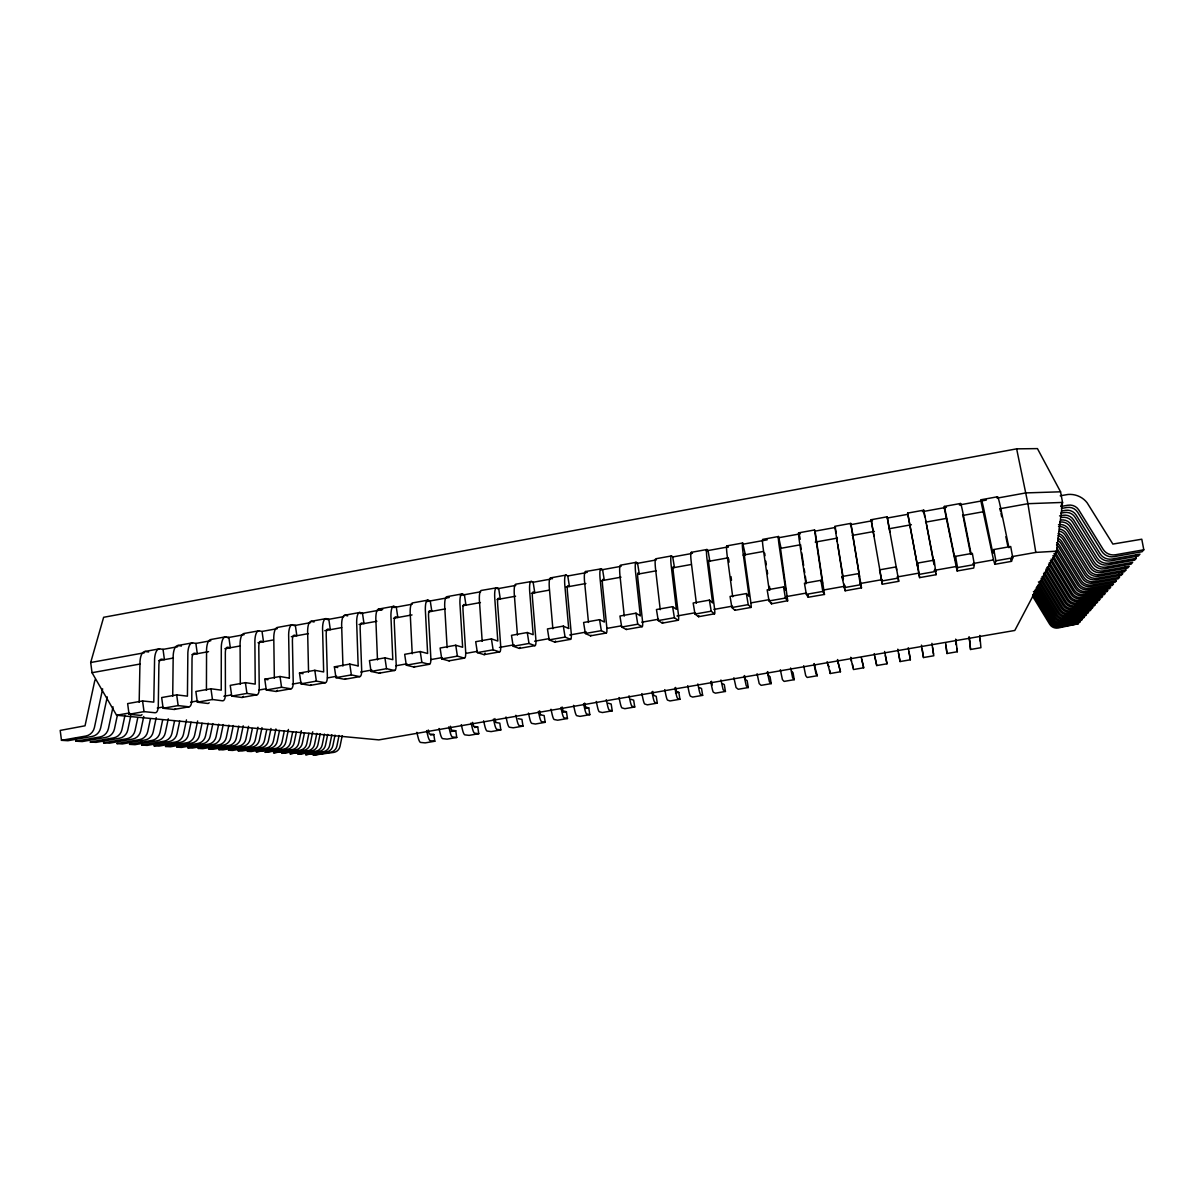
<?xml version="1.0" encoding="UTF-8"?>
<svg xmlns="http://www.w3.org/2000/svg" width="1204" height="1204" viewBox="0 0 1204 1204"><rect width="100%" height="100%" fill="white"/><g stroke="black" fill="none" stroke-linecap="round" stroke-linejoin="round"><path stroke-width="1.5" d="M206.426 690.313L206.561 649.468A20.634 7.179 79.5 0 1 211.046 639.474L225.66 636.826L228.88 637.443L230.31 647.737L227.812 647.225A10.114 3.446 79.5 0 0 225.329 653.004L225.419 693.986A11.513 4.003 79.8 0 1 222.574 700.818L212.446 699.509L197.336 702.188L195.861 691.472L210.971 688.778L221.235 690.148L221.295 646.804A20.649 7.028 79.5 0 1 225.66 636.826M568.694 628.398L564.766 584.708A21.16 3.461 79.8 0 1 566.091 575.061L567.776 575.979L569.447 586.483L568.137 585.731A10.369 1.701 79.8 0 0 567.385 591.33L571.178 632.687A11.799 1.972 79.9 0 1 570.35 639.309L565.067 637.067L549.174 639.881L547.444 628.939L563.337 626.11L568.649 628.488M172.714 696.303L173.195 655.488A20.588 7.51 79.4 0 1 177.981 645.479L192.505 642.846L195.876 643.433L197.29 653.697L194.687 653.215A10.099 3.612 79.5 0 0 192.023 659.009L191.767 699.96A11.483 4.199 79.8 0 1 188.742 706.793L178.147 705.589L163.112 708.253L161.667 697.552L176.687 694.889L187.433 696.153L187.854 652.839A20.603 7.375 79.5 0 1 192.505 642.846M139.167 702.278L139.995 661.493A20.528 7.856 79.4 0 1 145.067 651.454L159.53 648.821L163.037 649.392L164.421 659.626L161.712 659.16A10.068 3.778 79.4 0 0 158.883 664.984L158.296 705.89A11.453 4.38 79.8 0 1 155.075 712.753L144.013 711.624L129.054 714.273L127.639 703.603L142.584 700.954L153.781 702.128L154.594 658.859A20.558 7.706 79.4 0 1 159.53 648.821M932.588 647.496L933.491 654.028M934.123 563.547L934.184 560.146L917.463 563.111L917.644 566.482L907.65 513.1L923.784 510.165L934.108 563.517M934.184 560.146L936.095 574.699L919.615 577.619L907.62 513.085M640.302 615.665L635.531 571.915A21.266 2.709 79.8 0 1 636.194 562.328L620.707 565.143A21.251 2.875 79.8 0 0 619.894 574.744L624.259 616.102M919.615 577.619L917.463 563.111M923.739 510.165L923.754 511.429M814.551 529.971L822.513 583.308L820.902 580.298L804.438 583.218L806.349 594.34L808.17 597.259L824.469 594.445L815.093 531.13L814.551 529.971L798.673 532.845A21.506 0.918 79.9 0 0 799.531 542.267L805.927 583.789M925.65 521.151L925.68 522.16M960.341 504.792L960.506 503.483L944.297 506.432L944.222 507.712L957.12 570.982L973.69 568.047L974.382 564.586L972.35 553.358L955.524 556.338L955.148 559.815L944.372 506.432M945.877 645.209L946.976 653.516L957.33 651.74L955.886 639.52M358.16 665.797L356.655 622.333A20.859 5.644 79.6 0 1 359.845 612.475L362.479 613.227L363.999 623.597L361.968 622.995A10.219 2.769 79.6 0 0 360.147 628.699L361.667 669.83A11.619 3.221 79.9 0 1 359.62 676.588L351.357 674.917L335.946 677.641L334.381 666.835L349.777 664.096L358.085 665.902M808.275 597.244L808.17 595.212M946.976 653.516L945.697 643.162M957.15 570.907L957.556 567.566L955.524 556.338M1056.54 551.176L1062.545 502.429L1060.558 491.804L1037.442 448.61L1016.643 448.851L103.634 617.291L90.691 662.516L92.031 672.705L116.592 715.251L378.839 739.888L1014.806 630.46L1056.54 551.176L1035.801 552.41L1011.751 556.669M289.366 678.018L288.644 634.628A20.754 6.351 79.5 0 1 292.421 624.71L295.356 625.388L296.831 635.727L294.559 635.17A10.174 3.115 79.5 0 0 292.406 640.904L293.219 681.976A11.573 3.612 79.8 0 1 290.766 688.763L281.555 687.273L266.295 689.982L264.775 679.222L280.02 676.497L289.276 678.123M956.081 644.772L955.63 639.219M771.493 603.806L787.717 600.706L780.373 547.323L781.05 548.271L778.521 536.502L762.734 539.377A21.461 1.324 79.9 0 0 763.246 548.828L769.221 590.321M859.475 576.46L858.467 573.616L841.912 576.55L845.163 590.788L861.492 587.838L852.673 534.26M327.714 734.395L325.486 745.201A7.826 7.51 -77.3 0 1 319.226 751.401L297.855 754.291L315.899 751.191A7.871 7.54 -77.2 0 0 322.19 744.945L324.433 734.079M331.837 734.786L329.625 745.517A7.766 7.465 -77.3 0 1 323.409 751.687L305.575 754.757L326.66 751.898A7.736 7.42 -77.4 0 0 332.846 745.773L335.043 735.087M339.061 735.478L336.894 746.074A7.675 7.375 -77.4 0 1 330.754 752.169L313.115 755.194L333.914 752.38A7.63 7.329 -77.4 0 0 340.025 746.314L342.192 735.764M266.686 729.865L264.474 740.52A8.624 8.217 -76.7 0 1 257.596 747.353L237.925 750.754L242.019 750.995L261.584 747.609A8.563 8.172 -76.8 0 0 268.417 740.821L270.99 728.48M275.927 728.947L273.383 741.197A8.503 8.112 -76.8 0 1 266.596 747.94L247.166 751.296L251.154 751.537L270.479 748.196A8.458 8.067 -76.8 0 0 277.221 741.498L279.509 730.467M284.325 730.918L282.052 741.875A8.383 8.022 -76.9 0 1 275.355 748.512L256.166 751.838L279.147 748.768A8.338 7.976 -76.9 0 0 285.799 742.161L288.418 729.458M292.738 731.716L290.495 742.522A8.277 7.916 -77 0 1 283.888 749.084L264.94 752.349L287.575 749.324A8.232 7.871 -77 0 0 294.152 742.793L296.365 732.062M301.301 730.708L298.727 743.154A8.172 7.826 -77 0 1 292.196 749.625L273.489 752.861L295.793 749.866A8.127 7.781 -77.1 0 0 302.279 743.425L304.477 732.815M308.916 733.236L306.749 743.771A8.067 7.721 -77.1 0 1 300.308 750.167L281.811 753.343L303.799 750.393A8.022 7.691 -77.1 0 0 310.211 744.027L312.724 731.821M316.833 733.356L314.56 744.373A7.961 7.63 -77.2 0 1 308.194 750.679L289.938 753.824L311.61 750.905A7.916 7.6 -77.2 0 0 317.946 744.629L320.204 733.672M202.046 723.183L199.458 735.524A9.466 8.97 -76.3 0 1 191.933 743.018L170.441 746.766L165.43 746.465L187.071 742.702A9.527 9.03 -76.2 0 0 194.642 735.147L197.622 720.97M208.187 723.137L205.508 735.99A9.376 8.895 -76.3 0 1 198.043 743.425L176.702 747.142L181.563 747.428L202.769 743.741A9.316 8.849 -76.3 0 0 210.173 736.351L212.852 723.589M218.692 724.146L216.043 736.803A9.241 8.774 -76.4 0 1 208.683 744.132L187.643 747.789L192.369 748.06L213.274 744.433A9.18 8.729 -76.4 0 0 220.588 737.149L223.222 724.567M228.895 725.109L226.292 737.585A9.105 8.654 -76.5 0 1 219.038 744.809L198.284 748.406L197.817 745.065M233.29 725.53L230.701 737.917A9.06 8.609 -76.5 0 1 223.492 745.095L202.859 748.677L198.284 748.406M238.798 726.042L236.24 738.353A8.985 8.548 -76.5 0 1 229.076 745.472L208.608 749.023L213.063 749.279L233.41 745.758A8.925 8.503 -76.6 0 0 240.529 738.684L243.208 725.816M248.566 726.328L245.917 739.09A8.864 8.428 -76.6 0 1 238.859 746.119L218.646 749.61L222.981 749.866L243.073 746.39A8.804 8.383 -76.6 0 0 250.086 739.406L252.343 728.54M257.942 727.216L255.323 739.813A8.729 8.323 -76.7 0 1 248.355 746.736L228.414 750.197L232.628 750.438L252.449 747.007A8.684 8.277 -76.7 0 0 259.372 740.129L261.975 727.607M143.758 716.47L140.687 731.009A10.219 9.647 -75.9 0 1 132.575 739.106L109.459 743.169L103.619 742.823L103.198 739.677M150.395 718.938L147.746 731.55A10.129 9.557 -76 0 1 139.694 739.587L116.773 743.59L122.417 743.937L145.202 739.948A10.053 9.497 -76 0 0 153.194 731.972L156.204 717.659M162.63 720.082L160.012 732.499A9.978 9.421 -76 0 1 152.095 740.4L129.505 744.343L134.983 744.674L157.438 740.746A9.903 9.361 -76.1 0 0 165.294 732.905L168.259 718.818M174.61 720.609L171.916 733.402A9.813 9.286 -76.1 0 1 164.12 741.182L141.846 745.08L141.38 741.483M179.712 721.091L177.033 733.793A9.752 9.226 -76.1 0 1 169.282 741.529L147.159 745.396L141.846 745.08M186.469 719.887L183.459 734.289A9.662 9.15 -76.2 0 1 175.769 741.95L153.826 745.788L158.973 746.089L180.781 742.281A9.602 9.09 -76.2 0 0 188.411 734.681L191.045 722.159M102.641 688.823L94.439 727.457A10.821 10.159 -75.7 0 1 85.875 736.035L61.479 740.325L60.2 730.422L85.032 725.801L94.634 681.329A19.806 18.647 -74.1 0 1 95.327 679.462M107.246 696.89L100.654 727.938A10.746 10.099 -75.7 0 1 92.151 736.442L67.921 740.716L61.479 740.325M113.041 706.823L108.435 728.525A10.64 10.008 -75.8 0 1 100.007 736.968L75.987 741.182L75.566 737.932M117.495 714.634L114.455 728.992A10.565 9.933 -75.8 0 1 106.072 737.36L82.233 741.559L75.987 741.182M124.975 715.342L121.965 729.564A10.46 9.858 -75.8 0 1 113.673 737.871L90.029 742.01L96.064 742.371L119.542 738.248A10.384 9.782 -75.9 0 0 127.79 730.015L130.769 715.883M137.768 717.765L135.059 730.572A10.294 9.707 -75.9 0 1 126.902 738.729L103.619 742.823M997.108 498.125L997.454 496.785L981.17 499.735L980.899 501.06L993.526 559.875L994.82 564.315L995.859 560.793L993.797 549.536L1010.713 546.526L1012.775 557.798L1011.541 561.29L1010.683 559.363M969.656 641.115L970.544 649.483L980.929 647.692L979.8 635.411M992.864 553.118L993.797 549.536M970.544 649.483L969.265 637.217M979.68 640.724L980.071 638.767M845.163 590.788L845.057 589.328M1061.01 505.8L1062.545 502.429L1027.915 503.693L1000.163 508.705M824.469 594.445L822.829 591.435L820.902 580.298M1011.48 561.365L994.82 564.315M1081.734 616.313L1082.306 619.338L1081.433 620.331L1061.446 623.762A8.398 8.187 4.9 0 1 1052.747 619.864L1035.636 591.766A7.48 7.314 1.8 0 0 1034.733 590.592M1090.117 606.635L1090.719 609.826L1089.74 610.925L1068.655 614.567A8.849 8.624 4.2 0 1 1059.475 610.458L1041.4 580.87A7.901 7.706 1 0 0 1040.948 580.223M1118.862 574.188L1119.464 577.318L1118.11 578.838L1093.247 583.172A10.445 10.144 2.2 0 1 1082.411 578.371L1061.07 543.651A9.301 9.06 -1.3 0 0 1057.759 540.476M1121.993 570.591L1122.595 573.781L1121.21 575.346L1095.911 579.756A10.61 10.309 2 0 1 1084.894 574.895L1063.207 539.603A9.451 9.196 -1.5 0 0 1058.105 535.614M1125.213 566.873L1125.83 570.109L1124.401 571.734L1098.68 576.234A10.791 10.475 1.8 0 1 1087.483 571.283L1065.42 535.434A9.617 9.346 -1.7 0 0 1059.294 531.114M1135.583 554.954L1136.23 558.355L1134.635 560.161L1107.545 564.902A11.363 11.017 1.3 0 1 1095.76 559.709L1072.508 522.009A10.129 9.828 -2.4 0 0 1062.003 517.419M1060.212 495.792L1068.068 494.453A21.597 20.95 -2.9 0 1 1087.107 502.76L1112.872 544.073L1141.783 539.211L1143.8 549.792L1142.084 551.733L1114.001 556.669A11.784 11.423 0.9 0 1 1101.765 551.297L1077.67 512.272A10.49 10.189 -2.8 0 0 1066.774 507.501L1061.416 508.464M787.627 600.962L785.429 598.057L783.533 586.935L767.159 589.855L769.04 600.947L771.403 603.761A11.965 0.752 80 0 0 771.614 602.843M841.912 576.55L843.206 579.696L834.763 526.329L850.761 523.394L853.004 535.283L852.718 534.32M240.303 684.293L240.078 643.403A20.679 6.848 79.5 0 1 244.277 633.439L258.95 630.791L262.036 631.438L263.495 641.747L261.118 641.205A10.144 3.281 79.5 0 0 258.785 646.969L259.236 687.996A11.543 3.808 79.8 0 1 256.587 694.798L246.91 693.414L231.725 696.093L230.235 685.362L245.405 682.653L255.218 684.113L254.887 640.724A20.709 6.697 79.5 0 1 258.95 630.791M274.346 678.228L273.775 637.307A20.739 6.502 79.5 0 1 277.672 627.389L292.421 624.71M308.555 672.148L307.622 631.197A20.784 6.155 79.6 0 1 311.234 621.294L326.043 618.615L328.827 619.323L330.332 629.677L328.18 629.09A10.189 2.935 79.6 0 0 326.194 634.824L327.353 675.911A11.588 3.416 79.9 0 1 325.11 682.683L316.366 681.118L301.03 683.827L299.48 673.036L314.816 670.312L323.665 671.952L322.567 628.488A20.799 6.005 79.6 0 1 326.043 618.615M342.944 666.038L341.635 625.042A20.829 5.809 79.6 0 1 344.946 615.184L359.845 612.475M377.484 659.897L375.829 618.856A20.889 5.448 79.6 0 1 378.839 609.028L393.798 606.319L396.282 607.087L397.817 617.486L395.905 616.854A10.249 2.589 79.6 0 0 394.265 622.543L396.161 663.72A11.649 3.01 79.9 0 1 394.295 670.447L386.529 668.687L371.028 671.426L369.447 660.59L384.919 657.836L392.805 659.672L390.924 616.132A20.904 5.298 79.6 0 1 393.798 606.319M412.219 653.802L410.173 612.655A20.935 5.087 79.6 0 1 412.882 602.858L427.917 600.134L430.249 600.931L431.815 611.346L430.009 610.699A10.264 2.423 79.7 0 0 428.549 616.373L430.821 657.565A11.679 2.814 79.9 0 1 429.166 664.277L421.867 662.426L406.305 665.18L404.679 654.329L420.241 651.56L427.631 653.486L425.343 609.916A20.965 4.936 79.7 0 1 427.917 600.134M447.12 647.601L444.697 606.41A20.98 4.726 79.7 0 1 447.09 596.642L462.201 593.903L464.383 594.731L465.963 605.176L464.292 604.498A10.294 2.242 79.7 0 0 462.998 610.157L465.647 651.394A11.709 2.604 79.9 0 1 464.187 658.091L457.4 656.135L441.748 658.904L440.107 648.023L455.744 645.239L462.637 647.27L459.943 603.655A21.01 4.575 79.7 0 1 462.201 593.903M482.187 641.356L479.388 600.134A21.04 4.364 79.7 0 1 481.48 590.411L497.056 587.748L498.682 588.515L500.292 598.975L498.742 598.283A10.324 2.062 79.7 0 0 497.628 603.911L500.638 645.193A11.739 2.393 79.9 0 1 499.404 651.861L493.098 649.814L477.371 652.598L475.7 641.702L491.428 638.903L497.809 641.025L494.709 597.365A21.055 4.214 79.7 0 1 496.665 587.657M517.434 635.095L514.258 593.843A21.085 4.003 79.7 0 1 516.034 584.136L531.641 581.472L533.146 582.269L534.787 592.744L533.342 592.022A10.339 1.881 79.7 0 0 532.424 597.635L535.825 638.948A11.769 2.182 79.9 0 1 534.787 645.6L528.992 643.463L513.175 646.262L511.489 635.336L527.292 632.521L533.161 634.704L529.655 591.059A21.115 3.838 79.7 0 1 531.28 581.366M552.862 628.789L549.295 587.507A21.145 3.627 79.7 0 1 550.755 577.845L566.091 575.061M588.47 622.453L584.512 581.141A21.19 3.251 79.8 0 1 585.641 571.509L601.353 568.83L602.587 569.673L604.288 580.193L603.099 579.425A10.4 1.52 79.8 0 0 602.527 584.993L606.711 626.381A11.829 1.761 79.9 0 1 606.094 632.988L601.323 630.655L585.34 633.485L583.594 622.498L599.562 619.669L604.408 622.047L600.059 578.326A21.22 3.085 79.8 0 1 601.052 568.709M660.228 609.706L655.473 568.303A21.296 2.498 79.8 0 1 655.954 558.746L671.516 555.932L672.72 556.955L674.466 567.52L673.533 566.693A10.445 1.144 79.8 0 0 673.337 572.231L678.303 613.694A11.889 1.324 79.9 0 1 678.123 620.256L662.366 623.115M696.363 603.279L691.216 561.847A21.356 2.107 79.8 0 1 691.367 552.32L707.004 549.491L708.057 550.544L709.818 561.139L709.005 560.281A10.475 0.948 79.9 0 0 709.021 565.805L714.378 607.298A11.92 1.099 79.9 0 1 714.423 613.829L698.561 616.704L694.994 614.07L693.158 603.008L709.382 600.134L712.602 602.918L707.004 558.987A21.371 1.941 79.9 0 1 707.004 549.491M732.709 596.808L727.141 555.345A21.401 1.716 79.9 0 1 726.96 545.863L742.672 543.019L745.351 554.713L744.659 553.84A10.505 0.752 79.9 0 0 744.87 559.348L750.634 600.871A11.95 0.873 79.9 0 1 750.89 607.388L748.226 604.634L746.36 593.557L730.06 596.447L731.912 607.523L734.816 610.232A11.935 0.978 79.9 0 0 735.132 609.721M881.704 580.614L871.109 519.737L887.167 516.802L898.214 578.086L898.696 581.321L882.291 584.211L879.582 569.853L896.227 566.888L896.679 569.913M90.691 662.516L144.284 652.794M162.766 649.438L177.56 646.759M196.041 643.403L210.82 640.724M227.451 637.714L244.096 634.689M262.577 631.332L277.356 628.654M294.002 625.644L310.632 622.618M327.262 619.608L343.892 616.583M360.538 613.573L382.706 609.555M393.798 607.538L412.28 604.182M426.923 601.533L449.258 597.485M460.334 595.468L480.667 591.781M497.312 588.771L515.794 585.415M532.424 582.39L550.905 579.049M567.535 576.024L586.032 572.683M600.811 569.989L621.144 566.301M635.923 563.622L656.255 559.935M672.901 556.925L691.382 553.569M706.161 550.89L728.345 546.872M743.124 544.178L767.159 539.828M778.251 537.812L800.419 533.793M815.213 531.114L835.546 527.427M850.325 524.748L872.509 520.715M911.383 524.733L889.199 528.737L887.348 518.021L907.62 514.349M922.414 511.67L946.434 507.305M959.377 504.958L986.302 500.081M998.191 497.929L1025.913 492.903L1060.558 491.804M92.031 672.705L140.115 664.021M158.612 660.68L173.406 658.016M191.857 654.675L208.548 651.665M224.847 648.715L239.987 645.991M258.002 642.725L273.278 639.971M291.323 636.72L308.42 633.62M324.794 630.67L341.71 627.615M359.048 624.485L376.867 621.264M393.512 618.269L412.009 614.928M428.489 611.948L445.299 608.908M462.622 605.778L480.441 602.557M496.936 599.577L515.583 596.221M531.415 593.361L548.873 590.201M566.061 587.101L585.866 583.519M600.661 580.855L621.008 577.183M637.653 574.173L656.15 570.831M672.795 567.821L691.292 564.48M707.937 561.47L728.285 557.798M743.079 555.134L763.426 551.462M780.072 548.452L800.419 544.78M815.213 542.101L837.412 538.098M852.206 535.419L874.405 531.415M926.192 522.054L946.525 518.382M963.185 515.372L983.517 511.7M1060.664 506.523L1067.873 505.228A10.58 10.264 -2.9 0 1 1078.844 510.029L1103.15 549.355A11.889 11.513 0.8 0 0 1115.491 554.773L1143.8 549.792M1061.868 510.993L1065.405 510.346A10.384 10.083 -2.7 0 1 1076.18 515.071L1100.035 553.705A11.664 11.303 1 0 0 1112.15 559.032L1139.947 554.156L1138.292 556.022L1110.72 560.868A11.573 11.212 1.1 0 1 1098.71 555.571L1075.037 517.223A10.309 10.008 -2.6 0 0 1064.351 512.543L1060.844 513.175M1059.55 515.914L1063.027 515.297A10.204 9.903 -2.5 0 1 1073.607 519.932L1097.04 557.903A11.453 11.107 1.2 0 0 1108.929 563.141L1136.23 558.355M640.272 615.771L635.983 613.182L619.94 616.042L621.7 627.043L626.185 629.436A11.844 1.64 79.9 0 0 626.652 629.195M671.516 555.932A21.326 2.318 79.8 0 0 671.17 565.474L676.362 609.299L672.584 606.681L656.451 609.54L658.257 620.572L662.215 623.07A11.874 1.415 79.9 0 0 662.757 622.107M116.592 715.251L129.55 712.964M157.288 708.057L162.841 707.064M190.578 702.158L197.983 700.848M223.869 696.258L231.273 694.949M259.01 690.027L266.415 688.718M292.301 684.128L301.557 682.487M327.443 677.897L336.684 676.272M360.733 672.013L371.825 670.041M395.875 665.782L406.967 663.81M431.017 659.551L442.109 657.595M466.159 653.336L477.251 651.364M499.449 647.436L514.243 644.802M534.591 641.205L549.385 638.587M569.733 634.975L586.378 632.025M606.711 628.428L621.52 625.809M641.852 622.197L658.498 619.247M676.994 615.981L695.491 612.701M713.987 609.42L732.483 606.139M750.98 602.873L769.476 599.592M786.122 596.642L806.469 593.03M823.115 590.095L845.298 586.152M860.092 583.534L882.291 579.606M897.085 576.987L919.284 573.044M934.078 570.425L956.277 566.497M972.922 563.547L993.27 559.95M621.7 627.043L637.759 624.199L642.018 626.637A11.859 1.55 79.9 0 0 642.409 620.045L637.849 578.627A10.415 1.324 79.8 0 1 638.225 573.074L639.294 573.872L637.578 563.322L636.194 562.328M658.257 620.572L674.39 617.712L678.123 620.256M694.994 614.07L711.218 611.196L714.423 613.829M731.912 607.523L748.226 604.634M769.04 600.947L785.429 598.057M806.349 594.34L822.829 591.435M843.854 587.702L860.424 584.768L861.477 587.898M881.554 581.035L898.214 578.086M919.465 574.323L936.2 571.358M957.556 567.566L974.382 564.586M995.859 560.793L1012.775 557.798M174.339 709.412L189.163 706.793M242.004 697.447L256.979 694.798M276.077 691.427L291.127 688.763M310.331 685.362L325.456 682.698M344.75 679.282L359.951 676.588M379.335 673.156L394.611 670.462M414.101 667.016L429.452 664.292M449.032 660.83L464.458 658.106M484.143 654.63L499.645 651.891M519.436 648.384L535.012 645.63M554.893 642.108L570.561 639.339M590.547 635.817L606.274 633.033M626.366 629.481L642.183 626.682M734.937 610.277L750.995 607.433M1125.83 570.109L1099.929 574.639A10.881 10.55 1.8 0 1 1088.642 569.658L1066.413 533.553A9.692 9.421 -1.8 0 0 1059.294 529.038M1122.595 573.781L1097.115 578.221A10.701 10.384 2 0 1 1086.023 573.315L1064.17 537.782A9.527 9.271 -1.6 0 0 1058.105 533.522M1119.464 577.318L1094.406 581.683A10.52 10.219 2.1 0 1 1083.495 576.851L1062.003 541.89A9.376 9.12 -1.4 0 0 1057.834 538.263M1090.719 609.826L1069.498 613.498A8.91 8.684 4.1 0 1 1060.257 609.359L1042.062 579.591A7.946 7.751 0.9 0 0 1041.114 578.341M1082.306 619.338L1062.214 622.799A8.443 8.232 4.8 0 1 1053.455 618.871L1036.238 590.622A7.525 7.359 1.7 0 0 1035.335 589.433M430.611 735.042L433.816 734.5L434.825 741.243L425.193 742.883L420.632 742.447A7.39 1.851 80.5 0 1 418.119 737.525L416.855 732.318M450.913 731.55L455.744 730.723L456.767 737.48L447.105 739.136L442.726 738.654A7.39 1.776 80.5 0 1 440.288 733.718L439.024 728.495M474.511 727.502L477.732 726.945L478.771 733.703L469.078 735.373L464.894 734.861A7.405 1.701 80.4 0 1 462.517 729.895L461.267 724.673M563.141 712.286L566.407 711.714L567.475 718.517L557.663 720.203L554.261 719.54A7.45 1.355 80.3 0 1 552.169 714.499L550.981 709.231M585.475 708.449L588.756 707.877L589.825 714.679L579.982 716.38L576.776 715.688A7.465 1.279 80.3 0 1 574.759 710.616L573.586 705.333M675.504 692.977L678.83 692.405L679.944 699.253L669.981 700.954L667.588 700.126A7.51 0.933 80.2 0 1 665.857 694.979L664.743 689.636M495.928 722.535L499.795 723.152L500.834 729.925L491.127 731.596L487.123 731.054A7.42 1.61 80.4 0 1 484.836 726.072L483.602 720.82M518.247 718.698L521.934 719.36L522.987 726.132L513.235 727.803L509.427 727.231A7.435 1.52 80.4 0 1 507.2 722.219L505.981 716.967M540.641 714.86L544.133 715.537L545.201 722.325L535.419 724.01L531.807 723.393A7.45 1.445 80.4 0 1 529.655 718.367L528.451 713.099M608.261 703.226L611.165 704.024L612.249 710.842L602.376 712.542L599.366 711.805A7.48 1.189 80.3 0 1 597.425 706.733L596.266 701.435M630.956 699.328L633.65 700.171L634.749 706.989L624.846 708.689L622.032 707.922A7.495 1.099 80.3 0 1 620.165 702.82L619.022 697.507M653.667 695.4L656.21 696.288L657.309 703.121L647.376 704.837L644.772 704.024A7.51 1.023 80.3 0 1 642.981 698.907L641.837 693.579M699.434 687.559L701.526 688.507L702.654 695.355L692.661 697.071L690.464 696.198A7.525 0.843 80.2 0 1 688.808 691.036L687.71 685.693M722.415 683.616L724.296 684.594L725.44 691.457L715.417 693.173L713.43 692.27A7.54 0.752 80.2 0 1 711.85 687.078L710.751 681.72M745.472 679.658L747.142 680.666L748.301 687.544L738.233 689.26L736.065 687.559L733.883 677.747M768.573 675.655L770.063 676.738L771.222 683.616L761.124 685.347L759.197 683.601L757.075 673.743M791.66 671.155L793.06 672.78L794.234 679.673L784.105 681.404L782.419 679.613L780.342 669.74M815.078 667.693L817.305 675.73L807.147 677.461L805.702 675.625L803.685 665.722M827.118 661.688L830.263 673.503L840.452 671.757L838.42 663.675M861.733 659.115L863.674 667.784L853.455 669.529L850.611 657.64M874.194 653.591L876.723 665.541L886.987 663.795L885.346 655.608M897.808 649.182L900.065 661.553L910.359 659.792L910.089 658.046M922.129 649.031L923.483 657.534L933.807 655.774L931.881 643.312M145.067 651.454L148.634 651.996M177.981 645.479L181.413 646.051M129.054 714.273L140.311 715.372A11.438 4.47 79.8 0 0 141.982 714.634M434.825 741.243L430.34 740.776A7.39 1.821 80.5 0 1 427.871 735.855L426.592 730.632M163.112 708.253L173.903 709.427A11.468 4.274 79.8 0 0 175.513 708.704M433.816 734.5L429.301 733.958L428.278 730.015M456.767 737.48L452.463 736.983A7.405 1.746 80.5 0 1 450.07 732.032L448.806 726.81M311.234 621.294L314.078 622.001M197.336 702.188L207.675 703.452A11.498 4.079 79.8 0 0 209.195 702.745M451.485 730.181L455.744 730.723M478.771 733.703L474.662 733.176A7.42 1.655 80.4 0 1 472.329 728.209L471.08 722.972M231.725 696.093L241.598 697.447A11.528 3.898 79.8 0 0 243.358 696.303M344.946 615.184L347.655 615.906M473.669 726.373L477.732 726.945M500.834 729.925L496.936 729.368A7.42 1.58 80.4 0 1 494.663 724.372L493.444 719.134M266.295 689.982L275.701 691.427A11.558 3.702 79.8 0 0 277.356 690.283M378.839 609.028L381.382 609.796M522.987 726.132L519.27 725.545A7.435 1.49 80.4 0 1 517.073 720.534L515.854 715.266M264.775 679.222L267.89 679.733M301.03 683.827L309.97 685.362A11.588 3.507 79.9 0 0 311.264 684.685M545.201 722.325L541.68 721.693A7.45 1.4 80.4 0 1 539.558 716.666L538.354 711.398M299.48 673.036L303.032 673.713M335.946 677.641L344.404 679.267A11.604 3.296 79.9 0 0 345.638 678.604M567.475 718.517L564.164 717.84A7.465 1.324 80.3 0 1 562.102 712.798L560.913 707.516M334.381 666.835L337.737 667.543M371.028 671.426L379.019 673.156A11.634 3.1 79.9 0 0 380.163 672.509M566.407 711.714L563.02 710.902L562.117 706.974M589.825 714.679L586.709 713.987A7.48 1.234 80.3 0 1 584.723 708.9L583.549 703.618M406.305 665.18L413.8 667.001A11.664 2.905 79.9 0 0 414.868 666.369M585.656 707.124L588.756 707.877M612.249 710.842L609.329 710.104A7.48 1.144 80.3 0 1 607.418 705.002L606.259 699.705M441.748 658.904L448.761 660.815A11.694 2.694 79.9 0 0 449.528 660.529M634.749 706.989L632.04 706.221A7.495 1.069 80.3 0 1 630.189 701.104L629.045 695.792M477.371 652.598L483.888 654.6A11.724 2.483 79.9 0 0 485.077 653.019M550.755 577.845L552.516 578.748M657.309 703.121L654.795 702.308A7.51 0.978 80.2 0 1 653.035 697.176L651.906 691.848M513.175 646.262L519.195 648.354A11.754 2.273 79.9 0 0 520.158 647.331M679.944 699.253L677.641 698.395A7.525 0.888 80.2 0 1 675.956 693.233L674.842 687.905M585.641 571.509L587.251 572.457M676.543 691.502L678.83 692.405M549.174 639.881L554.683 642.078A11.784 2.062 79.9 0 0 555.541 641.07M702.654 695.355L700.562 694.467A7.54 0.798 80.2 0 1 698.937 689.29L697.838 683.947M585.34 633.485L590.351 635.772A11.814 1.851 79.9 0 0 590.998 635.215M725.44 691.457L723.137 689.772L720.925 679.974M748.301 687.544L746.239 685.813L744.072 675.986M691.367 552.32L692.481 553.373M771.222 683.616L769.416 681.84L767.309 671.982M726.96 545.863L727.908 546.947M794.234 679.673L792.653 677.867L790.607 667.979M817.305 675.73L815.981 673.864L813.979 663.946M746.36 593.557L749.054 596.447L743.003 552.486A21.431 1.55 79.9 0 1 742.672 543.019M829.074 666.595L828.021 664.909M936.05 574.654L935.824 573.796M840.452 671.757L837.442 659.912M783.533 586.935L785.685 589.945L779.199 545.939A21.476 1.144 79.9 0 1 778.521 536.502M798.673 532.845L799.29 534.004M863.674 667.784L861.311 657.67M451.365 730.076L450.401 726.208M473.548 726.253L472.6 722.385M495.807 722.43L494.874 718.547M540.521 714.679L539.633 710.842M925.695 521.061L926.222 523.304M585.55 706.974L584.677 703.091M837.111 538.143L836.72 537.119L837.322 541.74M886.987 663.795L884.594 651.454M653.621 695.28L652.779 691.367M676.452 691.352L675.625 687.424M962.628 514.755L963.441 518.111M992.803 553.057L983.773 508.946A21.792 1.129 80 0 0 981.17 499.735M999.892 508.81L1000.554 511.414M882.276 584.151L881.84 581.427M745.396 679.492L744.614 675.549M768.528 675.519L767.761 671.576M871.124 519.707L873.969 536.066M815.033 667.558L814.265 663.554M879.582 569.853L880.214 572.457M898.545 653.336L900.065 661.553M838.39 663.554L837.638 659.536M1016.643 448.851L1027.915 503.693L1035.801 552.41M1008.937 547.7L1000.223 505.981A21.807 1.309 80.1 0 0 997.454 496.785M1000.945 513.175L1001.698 516.802M1005.867 536.773L1007.763 545.863M712.181 685.031L711.413 681.268M851.484 661.267L850.761 657.279M971.192 554.412L962.914 512.723A21.762 0.888 80 0 0 960.506 503.483M963.802 519.872L970.635 554.337M898.681 581.261L897.687 575.858M935.267 571.132L934.891 569.266M926.508 524.778L934.018 564.601M874.947 657.113L876.723 665.541M956.713 648.264L957.33 651.74M924.07 513.22L924.717 516.787M889.5 529.926L889.922 532.258M908.267 647.722L909.968 657.354M910.359 659.792L908.93 651.56M921.451 645.103L923.483 657.534M858.467 573.616L860.424 584.768M835.245 527.472L836.178 532.815M852.552 664.337L853.154 667.799M829.661 670.056L830.263 673.503M799.591 535.765L800.208 539.317M968.964 636.931L969.641 641.025M859.415 576.144L850.731 523.424M709.382 600.134L711.218 611.196M837.758 544.449L843.402 578.823M672.584 606.681L674.39 617.712M844.29 584.256L844.606 586.258M635.983 613.182L637.759 624.199M599.562 619.669L601.323 630.655M563.337 626.11L565.067 637.067M887.348 518.021L887.167 516.802M527.292 632.521L528.992 643.463M801.714 552.802L803.655 565.459M804.212 569.071L804.769 572.698M805.326 576.31L806.168 581.728M491.428 638.903L493.098 649.814M455.744 645.239L457.4 656.135M801.157 549.19L800.57 544.81M420.241 651.56L421.867 662.426M384.919 657.836L386.529 668.687M349.777 664.096L351.357 674.917M765.804 561.124L766.316 564.736M767.098 570.154L767.625 573.766M769.446 586.408L769.973 590.02M314.816 670.312L316.366 681.118M280.02 676.497L281.555 687.273M765.022 555.706L764.69 553.178M245.405 682.653L246.91 693.414M210.971 688.778L212.446 699.509M731.009 576.626L731.49 580.238M176.687 694.889L178.147 705.589M142.584 700.954L144.013 711.624M1053.982 553.644A8.88 8.639 -0.6 0 1 1055.05 555.044L1075.383 588.199A9.963 9.677 2.8 0 0 1085.707 592.789L1109.426 588.666L1110.645 587.281L1086.776 591.435A10.023 9.737 2.7 0 1 1076.376 586.815L1055.893 553.434A8.94 8.699 -0.7 0 0 1055.396 552.711M1060.724 520.068A10.023 9.737 -2.2 0 1 1071.124 524.628L1094.15 561.952A11.257 10.911 1.4 0 0 1105.829 567.114L1132.648 562.403L1131.098 564.149L1104.489 568.815A11.167 10.836 1.5 0 1 1092.901 563.698L1070.07 526.645A9.948 9.662 -2.1 0 0 1059.746 522.115M1046.818 567.385A8.353 8.142 0.2 0 1 1047.826 568.694L1066.97 599.983A9.376 9.12 3.5 0 0 1076.692 604.303L1099.011 600.45L1100.095 599.216L1077.625 603.114A9.436 9.18 3.4 0 1 1067.843 598.749L1048.579 567.28A8.413 8.202 0.1 0 0 1048.112 566.587M1043.552 573.676A8.127 7.916 0.6 0 1 1044.515 574.955L1063.117 605.371A9.105 8.864 3.9 0 0 1072.553 609.585L1094.24 605.838L1095.279 604.679L1073.441 608.441A9.165 8.925 3.8 0 1 1063.945 604.212L1045.238 573.616A8.172 7.976 0.5 0 0 1044.244 572.321M1048.534 564.104A8.488 8.262 0 0 1 1049.557 565.444L1068.971 597.169A9.512 9.256 3.3 0 0 1078.844 601.564L1101.494 597.635L1102.623 596.371L1079.807 600.314A9.572 9.316 3.3 0 1 1069.889 595.905L1050.324 563.969A8.533 8.323 -0.1 0 0 1049.301 562.629M1036.102 587.958A7.585 7.405 1.6 0 1 1037.02 589.147L1054.373 617.607A8.503 8.293 4.7 0 0 1063.177 621.55L1083.434 618.073L1084.322 617.05L1063.96 620.557A8.548 8.338 4.6 0 1 1055.095 616.598L1037.637 587.973A7.63 7.45 1.5 0 0 1036.719 586.769M1037.517 585.249A7.691 7.51 1.4 0 1 1038.435 586.468L1056.028 615.289A8.624 8.398 4.5 0 0 1064.953 619.292L1085.481 615.756L1086.399 614.717L1065.751 618.269A8.669 8.443 4.5 0 1 1056.766 614.251L1039.067 585.264A7.736 7.54 1.3 0 0 1038.646 584.617M1038.405 581.923A7.796 7.6 1.2 0 1 1039.895 583.699L1057.729 612.911A8.729 8.503 4.4 0 0 1066.774 616.96L1087.588 613.378L1088.521 612.309L1067.602 615.921A8.789 8.563 4.3 0 1 1058.482 611.843L1040.557 582.465A7.841 7.645 1.1 0 0 1039.609 581.231M1041.972 576.686A8.007 7.811 0.8 0 1 1042.935 577.95L1061.266 607.945A8.985 8.744 4 0 0 1070.582 612.114L1091.968 608.411L1092.961 607.283L1071.44 611A9.03 8.804 4 0 1 1062.079 606.816L1043.627 576.641A8.052 7.856 0.7 0 0 1043.176 575.979M1032.55 596.206A7.299 7.134 2.2 0 1 1032.957 596.808L1049.647 624.199A8.172 7.976 5.2 0 0 1058.12 628.006L1078.423 623.732L1058.843 627.088A8.217 8.022 5.1 0 1 1050.324 623.266L1033.544 595.724A7.344 7.164 2.1 0 0 1032.656 594.565M1033.86 593.722A7.39 7.224 2 0 1 1034.281 594.324L1051.182 622.062A8.277 8.082 5 0 0 1059.761 625.914L1079.491 622.528L1080.334 621.565L1060.498 624.966A8.338 8.127 4.9 0 1 1051.875 621.098L1034.868 593.211A7.435 7.254 1.9 0 0 1033.438 591.51M1050.294 560.718A8.609 8.383 -0.2 0 1 1051.333 562.072L1071.048 594.264A9.662 9.391 3.2 0 0 1081.072 598.719L1104.068 594.731L1105.212 593.437L1082.065 597.455A9.722 9.451 3.1 0 1 1071.981 592.97L1052.13 560.567A8.669 8.443 -0.3 0 0 1051.092 559.198M1052.672 557.903A8.744 8.518 -0.4 0 1 1053.154 558.611L1073.185 591.284A9.798 9.527 3 0 0 1083.359 595.799L1106.702 591.751L1107.891 590.411L1084.383 594.49A9.873 9.602 2.9 0 1 1074.149 589.945L1053.982 557.061A8.804 8.563 -0.5 0 0 1052.928 555.676M1056.48 550.634A9.015 8.774 -0.8 0 1 1056.992 551.372L1077.655 585.024A10.114 9.828 2.6 0 0 1088.145 589.689L1112.225 585.49L1113.489 584.06L1089.229 588.289A10.189 9.888 2.5 0 1 1078.679 583.609L1057.864 549.716A9.075 8.834 -0.9 0 0 1056.781 548.287M1056.525 544.93A9.15 8.91 -1 0 1 1058.993 547.564L1079.988 581.758A10.279 9.978 2.4 0 0 1090.643 586.483L1115.13 582.224L1116.424 580.749L1091.787 585.039A10.354 10.053 2.3 0 1 1081.041 580.283L1059.896 545.863A9.226 8.97 -1.1 0 0 1056.63 542.718M1045.689 571.193A8.232 8.037 0.4 0 1 1046.156 571.87L1065.013 602.707A9.241 8.985 3.7 0 0 1074.6 606.982L1096.588 603.174L1097.657 601.985L1075.503 605.823A9.301 9.045 3.6 0 1 1065.871 601.518L1046.878 570.485A8.293 8.082 0.3 0 0 1045.885 569.176M1058.512 524.673A9.858 9.572 -2 0 1 1068.731 529.158L1091.351 565.88A11.062 10.731 1.6 0 0 1102.819 570.937L1129.186 566.332L1127.696 568.002L1101.54 572.592A10.986 10.655 1.7 0 1 1090.147 567.551L1067.707 531.114A9.782 9.512 -1.9 0 0 1058.542 526.524M698.862 615.711A11.905 1.204 79.9 0 1 698.425 616.659M729.067 562.193A10.49 0.843 79.9 0 1 728.706 558.957M873.066 530.648L873.216 531.686L873.066 530.648M889.109 527.803L889.244 528.737L889.109 527.803"/></g></svg>
